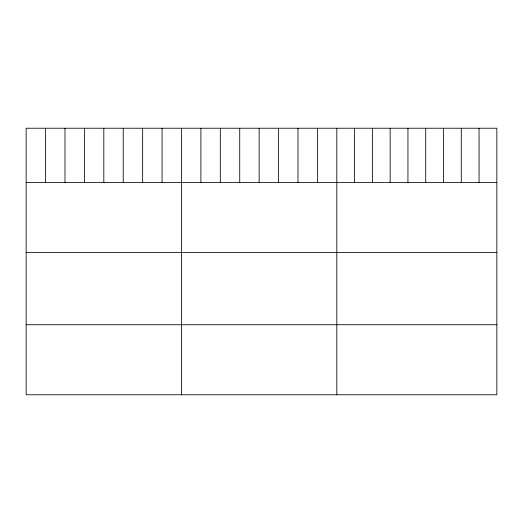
<?xml version="1.0" encoding="UTF-8"?>
<svg xmlns="http://www.w3.org/2000/svg" width="523" height="523" viewBox="0 0 523 523"><rect width="100%" height="100%" fill="white"/><g stroke="black" fill="none" stroke-linecap="round" stroke-linejoin="round"><path stroke-width="0.78" d="M496.85 182.553L496.85 394.767L26.15 394.767L26.15 128.233L496.85 128.233L496.85 182.553L26.15 182.553M26.15 252.583L496.85 252.583M26.15 324.731L496.85 324.731M479.068 128.233L479.068 182.553M461.286 128.233L461.286 182.553M443.504 128.233L443.504 182.553M425.722 128.233L425.722 182.553M407.94 128.233L407.94 182.553M390.158 128.233L390.158 182.553M372.376 128.233L372.376 182.553M354.594 128.233L354.594 182.553M336.812 128.233L336.812 394.767M317.396 128.233L317.396 182.553M297.979 128.233L297.979 182.553M278.563 128.233L278.563 182.553M259.147 128.233L259.147 182.553M239.73 128.233L239.73 182.553M220.314 128.233L220.314 182.553M200.897 128.233L200.897 182.553M181.481 128.233L181.481 394.767M162.065 128.233L162.065 182.553M142.648 128.233L142.648 182.553M123.232 128.233L123.232 182.553M103.816 128.233L103.816 182.553M84.399 128.233L84.399 182.553M64.983 128.233L64.983 182.553M45.566 128.233L45.566 182.553"/></g></svg>
